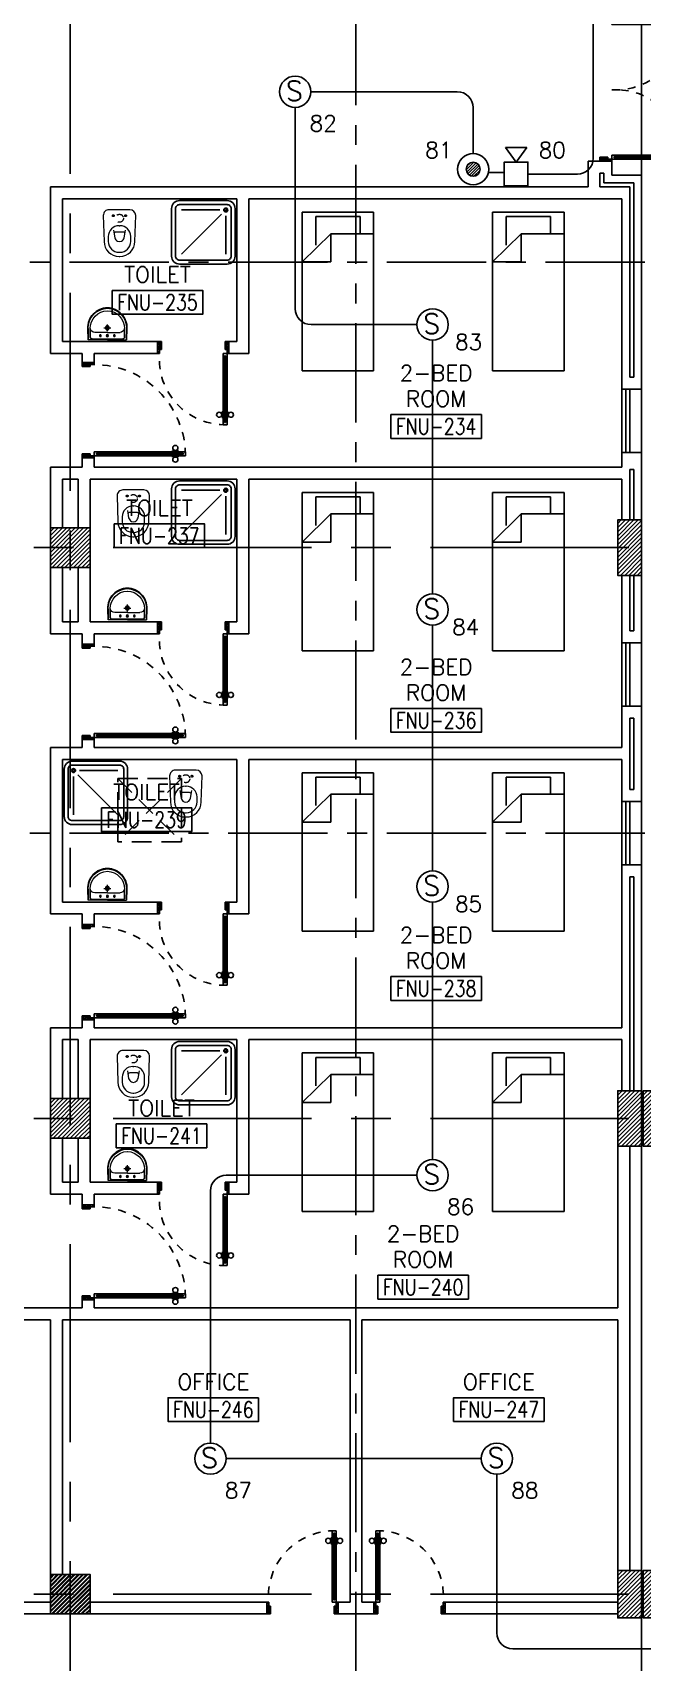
# Model space of a CAD drawing. Extents: x 0 to 93, y -1.5 to 78.
# Drawn here: x 32.76 to 40.44, y 35.76 to 56.32 of the extents above; entities that cross this region are included whole.
import ezdxf
from ezdxf.enums import TextEntityAlignment as Align

# ---------------------------------------------------------------- set-up
doc = ezdxf.new("R2010")
doc.units = 0
doc.header["$MEASUREMENT"] = 0
for name, pattern in [('CENTER', [2, 1.25, -0.25, 0.25, -0.25]), ('CENTERX2', [4, 2.5, -0.5, 0.5, -0.5]), ('DASHED', [0.75, 0.5, -0.25]), ('HIDDEN', [0.375, 0.25, -0.125]), ('HIDDEN2', [0.1875, 0.125, -0.0625])]:
    doc.linetypes.add(name, pattern=pattern)
doc.layers.get('0').update_dxf_attribs({"color": 11, "linetype": 'CONTINUOUS'})
for name, color, linetype in [('AXES', 11, 'CENTERX2'), ('AXES1', 11, 'CENTER'), ('COL', 11, 'CONTINUOUS'), ('DOOR', 11, 'CONTINUOUS'), ('E-FIRE', 4, 'CONTINUOUS'), ('E-WIRE', 4, 'CONTINUOUS'), ('EJ', 11, 'CONTINUOUS'), ('FIX', 11, 'CONTINUOUS'), ('FUR', 11, 'CONTINUOUS'), ('HAT', 11, 'CONTINUOUS'), ('INSUL', 11, 'CONTINUOUS'), ('RM-BOX', 11, 'CONTINUOUS'), ('RM-NAME', 11, 'CONTINUOUS'), ('RM-NO', 11, 'CONTINUOUS'), ('SHAFT', 11, 'CONTINUOUS'), ('WALL', 11, 'CONTINUOUS'), ('WIN', 11, 'CONTINUOUS')]:
    doc.layers.add(name, color=color, linetype=linetype)
doc.styles.add('ROMANS', font='ROMANS.shx', dxfattribs={"width": 0.6})

# ---------------------------------------------------------------- blocks, each defined once
blk = doc.blocks.new('ES')
at = {"layer": 'E-FIRE'}
blk.add_line((-135, 485), (134, 485), dxfattribs=at)
for points in [[(-135, 485), (0, 300)], [(0, 300), (0, 300), (134, 485)]]:
    blk.add_lwpolyline(points, dxfattribs=at)
blk.add_lwpolyline([(-150, 0), (150, 0), (150, 300), (-150, 300)], close=True, dxfattribs=at)
blk = doc.blocks.new('MCP')
at = {"color": 1}
for p, q in [((-88, -9), (9, 88)), ((-82, 33), (-33, 82)), ((-80, -36), (36, 80)), ((-66, -58), (58, 66)), ((-47, -74), (74, 47)), ((-23, -85), (85, 23)), ((10, -88), (88, -10))]:
    blk.add_line(p, q, dxfattribs=at)
at = {"layer": 'E-FIRE'}
blk.add_circle((0, 0), 197, dxfattribs=at)
at = {"layer": 'E-FIRE', "color": 4}
blk.add_circle((0, 0), 88.1, dxfattribs=at)
blk = doc.blocks.new('S')
at = {"layer": 'E-FIRE'}
blk.add_circle((0, 0), 197, dxfattribs=at)
at = {"layer": 'E-FIRE', "color": 3, "style": 'ROMANS'}
blk.add_text('S', height=250, dxfattribs=at).set_placement((-119, -115))
blk = doc.blocks.new('*X60')
at = {"color": 0}
for p, q in [((203889, 149530), (204349, 149990)), ((203889, 149583), (204296, 149990)), ((203889, 149636), (204243, 149990)), ((203889, 149689), (204189, 149990)), ((203889, 149742), (204136, 149990)), ((203889, 149795), (204083, 149990)), ((203889, 149848), (204030, 149990)), ((203889, 149901), (203977, 149990)), ((203889, 149954), (203924, 149990)), ((203902, 149490), (204389, 149977)), ((203955, 149490), (204389, 149924)), ((204008, 149490), (204389, 149871)), ((204061, 149490), (204389, 149818)), ((204114, 149490), (204389, 149765)), ((204167, 149490), (204389, 149712)), ((204220, 149490), (204389, 149658)), ((204273, 149490), (204389, 149605)), ((204326, 149490), (204389, 149552)), ((204379, 149490), (204389, 149499))]:
    blk.add_line(p, q, dxfattribs=at)
blk = doc.blocks.new('COL50')
at = {"layer": 'COL'}
blk.add_lwpolyline([(-250, 250), (-250, -250), (250, -250), (250, 250)], close=True, dxfattribs=at)
blk = doc.blocks.new('*X72')
at = {"color": 0}
for p, q in [((245929, 149515), (246404, 149990)), ((245929, 149568), (246351, 149990)), ((245929, 149621), (246298, 149990)), ((245929, 149674), (246245, 149990)), ((245929, 149727), (246192, 149990)), ((245929, 149780), (246139, 149990)), ((245929, 149833), (246086, 149990)), ((245929, 149886), (246033, 149990)), ((245929, 149939), (245979, 149990)), ((245957, 149490), (246429, 149962)), ((246010, 149490), (246429, 149908)), ((246063, 149490), (246429, 149855)), ((246116, 149490), (246429, 149802)), ((246169, 149490), (246429, 149749)), ((246222, 149490), (246429, 149696)), ((246275, 149490), (246429, 149643)), ((246328, 149490), (246429, 149590)), ((246381, 149490), (246429, 149537))]:
    blk.add_line(p, q, dxfattribs=at)
blk = doc.blocks.new('RM1')
at = {"layer": 'RM-BOX'}
blk.add_lwpolyline([(570, -200), (-570, -200), (-570, -500), (570, -500)], close=True, dxfattribs=at)
at = {"layer": 'RM-NAME', "style": 'ROMANS'}
for tag, p in [('ROOMNAME1', (0, 324)), ('ROOMNAME2', (0, 0))]:
    blk.add_attdef(tag, text='', height=200, dxfattribs=at).set_placement(p, align=Align.MIDDLE)
at = {"layer": 'RM-NO', "style": 'ROMANS', "width": 0.8}
blk.add_attdef('ROOMNO', text='', height=200, dxfattribs=at).set_placement((0, -350), align=Align.MIDDLE)
blk = doc.blocks.new('*X71')
at = {"color": 0}
for p, q in [((245929, 155507), (246411, 155990)), ((245929, 155560), (246358, 155990)), ((245929, 155613), (246305, 155990)), ((245929, 155666), (246252, 155990)), ((245929, 155719), (246199, 155990)), ((245929, 155772), (246146, 155990)), ((245929, 155825), (246093, 155990)), ((245929, 155879), (246040, 155990)), ((245929, 155932), (245987, 155990)), ((245964, 155490), (246429, 155954)), ((246017, 155490), (246429, 155901)), ((246070, 155490), (246429, 155848)), ((246123, 155490), (246429, 155795)), ((246176, 155490), (246429, 155742)), ((246229, 155490), (246429, 155689)), ((246282, 155490), (246429, 155636)), ((246335, 155490), (246429, 155583)), ((246388, 155490), (246429, 155530))]:
    blk.add_line(p, q, dxfattribs=at)
blk = doc.blocks.new('*X70')
at = {"color": 0}
for p, q in [((245929, 162720), (246399, 163190)), ((245929, 162773), (246345, 163190)), ((245929, 162826), (246292, 163190)), ((245929, 162879), (246239, 163190)), ((245929, 162932), (246186, 163190)), ((245929, 162985), (246133, 163190)), ((245929, 163038), (246080, 163190)), ((245929, 163091), (246027, 163190)), ((245929, 163144), (245974, 163190)), ((245952, 162690), (246429, 163167)), ((246005, 162690), (246429, 163114)), ((246058, 162690), (246429, 163061)), ((246111, 162690), (246429, 163008)), ((246164, 162690), (246429, 162955)), ((246217, 162690), (246429, 162902)), ((246270, 162690), (246429, 162849)), ((246323, 162690), (246429, 162796)), ((246376, 162690), (246429, 162742))]:
    blk.add_line(p, q, dxfattribs=at)
blk = doc.blocks.new('DOOR100')
at = {"layer": 'DOOR', "color": 0, "linetype": 'ByBlock'}
for p, q in [((-76, 1251), (-76, 1301)), ((-76, 1301), (-26, 1301)), ((-26, 1301), (-76, 1301)), ((-59, 1251), (-76, 1251)), ((-59, 1251), (-59, 1271)), ((-43, 1271), (-59, 1271)), ((-43, 1251), (-43, 1271)), ((-26, 1251), (-43, 1251)), ((-26, 1251), (-26, 1301)), ((-92, 1206), (-92, 1141)), ((-83, 1206), (-92, 1206)), ((-83, 1141), (-92, 1141)), ((-83, 1129), (-83, 1219)), ((-76, 1219), (-83, 1219)), ((-83, 1206), (-83, 1141)), ((-76, 1129), (-83, 1129)), ((-26, 1219), (-19, 1219)), ((-26, 1129), (-19, 1129)), ((-19, 1129), (-19, 1219)), ((-19, 1206), (-19, 1141)), ((-19, 1206), (-10, 1206)), ((-19, 1141), (-10, 1141)), ((-10, 1206), (-10, 1141)), ((-1201, 0), (-1201, 150)), ((-1201, 150), (-1176, 150)), ((-1201, 150), (-1201, 0)), ((-1151, 0), (-1201, 0)), ((-1176, 150), (-1176, 100)), ((-1176, 100), (-1151, 100)), ((-1151, 100), (-1151, 0)), ((-76, 200), (-59, 200)), ((-76, 150), (-76, 200)), ((-76, 150), (-26, 150)), ((-59, 200), (-59, 180)), ((-59, 180), (-43, 180)), ((-51, 100), (-51, 0)), ((-26, 100), (-51, 100)), ((-51, 0), (-1, 0)), ((-43, 200), (-26, 200)), ((-43, 180), (-43, 200)), ((-26, 200), (-26, 150)), ((-1, 150), (-26, 150)), ((-26, 150), (-26, 100)), ((-1, 150), (-1, 0))]:
    blk.add_line(p, q, dxfattribs=at)
at = {"layer": 'DOOR', "linetype": 'ByBlock'}
for p, q in [((-76, 1251), (-76, 200)), ((-59, 200), (-59, 1251)), ((-43, 200), (-43, 1251)), ((-26, 200), (-26, 1251))]:
    blk.add_line(p, q, dxfattribs=at)
at = {"layer": 'DOOR', "color": 9, "linetype": 'ByBlock'}
for p, q in [((-1151, 0), (-1201, 114)), ((-1151, 0), (-1201, 40)), ((-1151, 0), (-1164, 100)), ((-51, 0), (-1, 114)), ((-51, 0), (-38, 100)), ((-51, 0), (-1, 40))]:
    blk.add_line(p, q, dxfattribs=at)
at = {"layer": 'DOOR', "color": 0, "linetype": 'ByBlock'}
for centre in [(-125, 1174), (22, 1174)]:
    blk.add_circle(centre, 32.4, dxfattribs=at)
at = {"layer": 'DOOR', "linetype": 'HIDDEN', "ltscale": 0.5}
blk.add_arc((-27, 152), 1149, 89.961, 180.0931, dxfattribs=at)
at = {"layer": 'DOOR', "color": 9, "linetype": 'ByBlock'}
for centre, radius, start, end in [((-1151, 0), 154, 103.7142, 108.8947), ((-1151, 0), 134, 100.72, 111.8402), ((-1151, 0), 94.4, 90, 121.9818), ((-1151, 0), 74.4, 90, 132.2236), ((-1151, 0), 54.4, 90, 156.7926), ((-1151, 0), 34.4, 90, 180), ((-1151, 0), 14.4, 90, 180), ((-51, 0), 94.4, 58.0182, 90), ((-51, 0), 74.4, 47.7764, 90), ((-51, 0), 54.4, 23.2074, 90), ((-51, 0), 34.4, 0, 90), ((-51, 0), 14.4, 0, 90), ((-51, 0), 134, 68.1598, 79.28), ((-51, 0), 114, 64.0838, 77.3774), ((-51, 0), 154, 71.1053, 76.2858)]:
    blk.add_arc(centre, radius, start, end, dxfattribs=at)
blk = doc.blocks.new('DOOR90')
at = {"layer": 'DOOR', "linetype": 'ByBlock'}
for p, q in [((0, 0), (-150, 0)), ((-200, -25), (-1000, -25)), ((-200, -42), (-1000, -42)), ((-200, -58), (-1000, -58)), ((-1000, -75), (-200, -75))]:
    blk.add_line(p, q, dxfattribs=at)
at = {"layer": 'DOOR', "color": 0, "linetype": 'ByBlock'}
for p, q in [((-150, 0), (-150, -25)), ((-150, 0), (0, 0)), ((0, -50), (0, 0)), ((-1050, -25), (-1050, -75)), ((-1050, -75), (-1050, -25)), ((-1000, -25), (-1050, -25)), ((-1000, -75), (-1050, -75)), ((-1020, -42), (-1020, -58)), ((-1000, -42), (-1020, -42)), ((-1000, -58), (-1020, -58)), ((-1000, -25), (-1000, -42)), ((-1000, -58), (-1000, -75)), ((-968, -25), (-968, -18)), ((-878, -18), (-968, -18)), ((-968, -75), (-968, -82)), ((-878, -82), (-968, -82)), ((-955, -18), (-955, -9)), ((-955, -9), (-890, -9)), ((-955, -18), (-890, -18)), ((-955, -82), (-955, -91)), ((-955, -82), (-890, -82)), ((-955, -91), (-890, -91)), ((-890, -18), (-890, -9)), ((-890, -82), (-890, -91)), ((-878, -25), (-878, -18)), ((-878, -75), (-878, -82)), ((-200, -42), (-200, -25)), ((-200, -25), (-150, -25)), ((-180, -42), (-200, -42)), ((-200, -75), (-200, -58)), ((-200, -58), (-180, -58)), ((-150, -75), (-200, -75)), ((-180, -58), (-180, -42)), ((-150, -75), (-150, -25)), ((-150, -25), (-100, -25)), ((-100, -25), (-100, -50)), ((-100, -50), (0, -50)), ((-150, -900), (-150, -875)), ((-150, -875), (-100, -875)), ((0, -900), (-150, -900)), ((-150, -900), (0, -900)), ((-100, -850), (0, -850)), ((-100, -875), (-100, -850)), ((0, -850), (0, -900))]:
    blk.add_line(p, q, dxfattribs=at)
at = {"layer": 'DOOR', "color": 9, "linetype": 'ByBlock'}
for p, q in [((0, -50), (-114, 0)), ((0, -50), (-40, 0)), ((0, -50), (-100, -37)), ((0, -850), (-114, -900)), ((0, -850), (-100, -863)), ((0, -850), (-40, -900))]:
    blk.add_line(p, q, dxfattribs=at)
at = {"layer": 'DOOR', "color": 0, "linetype": 'ByBlock'}
for centre in [(-923, 24), (-923, -124)]:
    blk.add_circle(centre, 32.4, dxfattribs=at)
at = {"layer": 'DOOR', "color": 9, "linetype": 'ByBlock'}
for centre, radius, start, end in [((0, -50), 74.4, 137.7764, 180), ((0, -50), 54.4, 113.2074, 180), ((0, -50), 154, 161.1053, 166.2858), ((0, -50), 134, 158.1598, 169.28), ((0, -50), 114, 154.0838, 167.3774), ((0, -50), 94.4, 148.0182, 180), ((0, -50), 34.4, 90, 180), ((0, -50), 14.4, 90, 180), ((0, -850), 154, 193.7142, 198.8947), ((0, -850), 134, 190.72, 201.8402), ((0, -850), 94.4, 180, 211.9818), ((0, -850), 74.4, 180, 222.2236), ((0, -850), 54.4, 180, 246.7926), ((0, -850), 34.4, 180, 270), ((0, -850), 14.4, 180, 270)]:
    blk.add_arc(centre, radius, start, end, dxfattribs=at)
at = {"layer": 'DOOR', "linetype": 'HIDDEN', "ltscale": 0.5}
blk.add_arc((-222, -50), 828, 178.2701, 275.003, dxfattribs=at)
blk = doc.blocks.new('AH20A')
at = {"layer": 'FUR'}
for p, q in [((0, 0.5), (0, -0.5)), ((1, 0.5), (0, 0.5)), ((0.136, 0.5), (0.136, -0.099)), ((1, -0.5), (1, 0.5)), ((0.136, 0.311), (0.028, 0.311)), ((0.028, 0.311), (0.028, -0.309)), ((0.136, -0.099), (0.313, -0.5)), ((0.136, -0.099), (0.313, -0.099)), ((0.313, -0.5), (0.313, -0.099)), ((0.028, -0.309), (0.208, -0.309)), ((0, -0.5), (1, -0.5))]:
    blk.add_line(p, q, dxfattribs=at)
blk = doc.blocks.new('SHR1')
at = {"layer": 'FIX'}
for p, q in [((-196, 196), (-700, 700)), ((-143, 218), (-143, 700)), ((-218, 143), (-700, 143))]:
    blk.add_line(p, q, dxfattribs=at)
for points in [[(-825, 125), (-825, 725, -0.414214), (-725, 825), (-125, 825, -0.414214), (-25, 725), (-25, 125, -0.414214), (-125, 25), (-725, 25, -0.414214)], [(-775, 125), (-775, 725, -0.414214), (-725, 775), (-125, 775, -0.414214), (-75, 725), (-75, 125, -0.414214), (-125, 75), (-725, 75, -0.414214)]]:
    blk.add_lwpolyline(points, format="xyb", close=True, dxfattribs=at)
for radius in [25, 15]:
    blk.add_circle((-143, 143), radius, dxfattribs=at)
blk = doc.blocks.new('WC1')
at = {"layer": 'FIX', "lineweight": 20}
for p, q in [((-727, 5), (-727, -5)), ((-674, 5), (-674, -5)), ((-534, 24), (-540, 0)), ((-540, 0), (-534, -24)), ((-210, 204), (-538, 194)), ((-475, 141), (-538, 141)), ((-395, 76), (-490, 60)), ((-339, 5), (-339, -5)), ((-137, 0), (-137, 131)), ((-137, -131), (-137, 0)), ((-538, -141), (-475, -141)), ((-538, -194), (-210, -204)), ((-490, -60), (-395, -76)), ((-213, -204), (-210, -204))]:
    blk.add_line(p, q, dxfattribs=at)
at = {"layer": 'FIX', "linetype": 'Continuous', "lineweight": 20}
blk.add_line((-420, -47), (-420, 45), dxfattribs=at)
at = {"layer": 'FIX', "linetype": 'HIDDEN2', "lineweight": 20, "ltscale": 0.3}
blk.add_circle((-245, 0), 49.8, dxfattribs=at)
at = {"layer": 'FIX', "linetype": 'HIDDEN', "lineweight": 20, "ltscale": 0.05}
for centre in [(-213, 78), (-213, -77)]:
    blk.add_circle(centre, 11.6, dxfattribs=at)
at = {"layer": 'FIX', "lineweight": 20}
for centre, radius, start, end in [((-538, 5), 189, 90, 180), ((-538, 5), 136, 90, 180), ((-473, -7), 68.2, 128.9242, 152.8468), ((-464, -18), 82, 108.496, 128.9242), ((-475, 5), 136, 360, 90), ((-210, 131), 73, 360, 90), ((-538, -5), 189, 180, 270), ((-538, -5), 136, 180, 270), ((-473, 7), 68.2, 207.1532, 231.0758), ((-464, 18), 82, 231.0758, 251.504), ((-475, -5), 136, 270, 0), ((-210, -131), 73, 270, 0)]:
    blk.add_arc(centre, radius, start, end, dxfattribs=at)
at = {"layer": 'FIX', "linetype": 'Continuous', "lineweight": 20}
for centre, start, end in [((-443, 46), 357.6662, 91.6121), ((-442, -46), 268.3879, 2.3338)]:
    blk.add_arc(centre, 22.3, start, end, dxfattribs=at)
blk = doc.blocks.new('LAV1')
at = {"layer": 'FIX', "linetype": 'DASHED', "lineweight": 20, "ltscale": 0.05}
for p, q in [((0, 170), (0, 270)), ((0, 170), (0, 270)), ((50, 220), (-50, 220))]:
    blk.add_line(p, q, dxfattribs=at)
at = {"layer": 'FIX', "linetype": 'ByBlock', "ltscale": 0.3}
for p, q in [((-280, 210), (-275, 50)), ((-245, 210), (-245, 85)), ((0, 60), (-220, 60)), ((0, 60), (220, 60)), ((245, 210), (245, 85)), ((280, 210), (275, 50))]:
    blk.add_line(p, q, dxfattribs=at)
at = {"layer": 'FIX', "linetype": 'Continuous', "lineweight": 20}
for p, q in [((-275, 210), (-275, 50)), ((0, 50), (-275, 50)), ((0, 50), (-252, 50)), ((0, 155), (-181, 155)), ((0, 155), (181, 155)), ((0, 50), (275, 50)), ((0, 50), (252, 50)), ((275, 210), (275, 50))]:
    blk.add_line(p, q, dxfattribs=at)
at = {"layer": 'FIX', "lineweight": 20}
for p, q in [((16, 107), (-15, 107)), ((0, 92), (0, 123))]:
    blk.add_line(p, q, dxfattribs=at)
for centre, radius in [((0, 220), 29.5), ((0, 220), 22.5), ((0, 107), 15.5)]:
    blk.add_circle(centre, radius, dxfattribs=at)
at = {"layer": 'FIX', "linetype": 'HIDDEN', "lineweight": 20, "ltscale": 0.05}
for centre in [(-100, 107), (100, 107)]:
    blk.add_circle(centre, 12.4, dxfattribs=at)
at = {"layer": 'FIX', "linetype": 'ByBlock', "ltscale": 0.3}
for centre, radius, start, end in [((7, 220), 287, 91.3776, 182.0064), ((-7, 220), 287, 357.9936, 88.6224), ((-220, 85), 24.9, 179.7021, 269.9486), ((220, 85), 24.9, 270.0514, 0.2979)]:
    blk.add_arc(centre, radius, start, end, dxfattribs=at)
at = {"layer": 'FIX', "linetype": 'Continuous', "lineweight": 20}
for centre, radius, start, end in [((8, 217), 283, 91.6988, 181.351), ((-8, 217), 283, 358.649, 88.3012), ((8, 212), 253, 91.7328, 180.4884), ((-8, 212), 253, 359.5116, 88.2672), ((-179, 222), 66.9, 190.2006, 268.0786), ((179, 222), 66.9, 271.9214, 349.7994)]:
    blk.add_arc(centre, radius, start, end, dxfattribs=at)
blk = doc.blocks.new('C5V')
at = {"layer": 'HAT'}
h = blk.add_hatch(dxfattribs=at)
h.set_pattern_fill('ANSI31', color=256, scale=300, style=0)
h.set_pattern_definition([(45, (-249196.182, -54711.005), (-26.5165043, 26.5165043), [])])
h.paths.add_polyline_path([(-20, 600), (-320, 600), (-320, 300), (-20, 300)])
h.paths.add_polyline_path([(-20, 300), (-320, 300), (-320, 0), (-20, 0)])
h = blk.add_hatch(dxfattribs=at)
h.set_pattern_fill('ANSI31', color=256, scale=300, style=0)
h.set_pattern_definition([(45, (-248876.182, -54711.005), (-26.5165043, 26.5165043), [])])
h.paths.add_polyline_path([(300, 600), (0, 600), (0, 300), (300, 300)])
h.paths.add_polyline_path([(300, 300), (0, 300), (0, 0), (300, 0)])
at = {"layer": 'COL'}
for points in [[(-20, 600), (-20, 0), (-320, 0), (-320, 600)], [(300, 600), (300, 0), (0, 0), (0, 600)]]:
    blk.add_lwpolyline(points, close=True, dxfattribs=at)
blk = doc.blocks.new('C11')
at = {"layer": 'HAT'}
h = blk.add_hatch(dxfattribs=at)
h.set_pattern_fill('ANSI31', color=256, scale=300, style=0)
h.set_pattern_definition([(45, (-248556.182, -75061.005), (-26.5165043, 26.5165043), [])])
h.paths.add_polyline_path([(300, 700), (0, 700), (0, 350), (300, 350)])
h.paths.add_polyline_path([(300, 350), (0, 350), (0, 0), (300, 0)])
at = {"layer": 'COL'}
blk.add_lwpolyline([(300, 700), (300, 0), (0, 0), (0, 700)], close=True, dxfattribs=at)
blk = doc.blocks.new('C11D')
at = {"layer": 'COL', "linetype": 'ByBlock'}
for p in [(-320, 0), (0, 0)]:
    blk.add_blockref('C11', p, dxfattribs=at)
blk = doc.blocks.new('A$C272A55A0')
at = {"layer": 'DOOR', "color": 0, "linetype": 'ByBlock'}
for p, q in [((0, 900), (0, 1050)), ((50, 1050), (0, 1050)), ((50, 950), (50, 1050)), ((1750, 950), (1750, 1050)), ((1750, 1050), (1800, 1050)), ((1800, 1050), (1800, 900)), ((0, 900), (25, 900)), ((25, 950), (50, 950)), ((25, 900), (25, 950)), ((75, 900), (25, 900)), ((25, 850), (25, 900)), ((42, 850), (25, 850)), ((58, 870), (42, 870)), ((42, 870), (42, 850)), ((58, 850), (58, 870)), ((75, 850), (58, 850)), ((75, 900), (75, 850)), ((1725, 900), (1775, 900)), ((1725, 900), (1725, 850)), ((1725, 850), (1742, 850)), ((1742, 870), (1758, 870)), ((1742, 850), (1742, 870)), ((1775, 950), (1750, 950)), ((1758, 870), (1758, 850)), ((1758, 850), (1775, 850)), ((1775, 900), (1775, 950)), ((1800, 900), (1775, 900)), ((1775, 850), (1775, 900)), ((25, 50), (42, 50)), ((25, 50), (25, 0)), ((25, 0), (75, 0)), ((75, 0), (25, 0)), ((42, 50), (42, 30)), ((42, 30), (58, 30)), ((58, 50), (75, 50)), ((58, 50), (58, 30)), ((75, 50), (75, 0)), ((1718, 160), (1709, 160)), ((1709, 95), (1709, 160)), ((1718, 95), (1709, 95)), ((1725, 173), (1718, 173)), ((1718, 173), (1718, 83)), ((1718, 95), (1718, 160)), ((1725, 83), (1718, 83)), ((1742, 50), (1725, 50)), ((1725, 50), (1725, 0)), ((1775, 0), (1725, 0)), ((1725, 0), (1775, 0)), ((1742, 50), (1742, 30)), ((1758, 30), (1742, 30)), ((1775, 50), (1758, 50)), ((1758, 50), (1758, 30)), ((1775, 173), (1782, 173)), ((1775, 83), (1782, 83)), ((1775, 50), (1775, 0)), ((1782, 173), (1782, 83)), ((1782, 160), (1791, 160)), ((1782, 95), (1782, 160)), ((1782, 95), (1791, 95)), ((1791, 95), (1791, 160))]:
    blk.add_line(p, q, dxfattribs=at)
at = {"layer": 'DOOR', "color": 9, "linetype": 'ByBlock'}
for p, q in [((50, 1050), (0, 1010)), ((50, 1050), (0, 937)), ((50, 1050), (37, 950)), ((1750, 1050), (1800, 1010)), ((1750, 1050), (1800, 937)), ((1750, 1050), (1763, 950))]:
    blk.add_line(p, q, dxfattribs=at)
at = {"layer": 'DOOR', "linetype": 'ByBlock'}
for p, q in [((25, 850), (25, 50)), ((42, 850), (42, 50)), ((58, 850), (58, 50)), ((75, 50), (75, 850)), ((1725, 50), (1725, 850)), ((1742, 850), (1742, 50)), ((1758, 850), (1758, 50)), ((1775, 850), (1775, 50))]:
    blk.add_line(p, q, dxfattribs=at)
at = {"layer": 'DOOR', "color": 0, "linetype": 'ByBlock'}
for centre in [(1676, 128), (1824, 128)]:
    blk.add_circle(centre, 32.4, dxfattribs=at)
at = {"layer": 'DOOR', "color": 9, "linetype": 'ByBlock'}
for centre, radius, start, end in [((50, 1050), 54.4, 203.2074, 270), ((50, 1050), 34.4, 180, 270), ((50, 1050), 14.4, 180, 270), ((1750, 1050), 14.4, 270, 0), ((1750, 1050), 34.4, 270, 0), ((1750, 1050), 54.4, 270, 336.7926), ((50, 1050), 74.4, 227.7764, 270), ((50, 1050), 94.4, 238.0182, 270), ((50, 1050), 114, 244.0838, 257.3774), ((50, 1050), 134, 248.1598, 259.28), ((50, 1050), 154, 251.1053, 256.2858), ((1750, 1050), 74.4, 270, 312.2236), ((1750, 1050), 94.4, 270, 301.9818), ((1750, 1050), 114, 282.6226, 295.9162), ((1750, 1050), 134, 280.72, 291.8402), ((1750, 1050), 154, 283.7142, 288.8947)]:
    blk.add_arc(centre, radius, start, end, dxfattribs=at)
at = {"layer": 'DOOR', "linetype": 'HIDDEN', "ltscale": 0.5}
for centre, start, end in [((50, 851), 268.3174, 3.2965), ((1750, 851), 176.7035, 271.6826)]:
    blk.add_arc(centre, 851, start, end, dxfattribs=at)
at = {"layer": 'WALL', "linetype": 'ByBlock'}
blk.add_line((1800, 900), (1800, 1050), dxfattribs=at)

msp = doc.modelspace()

# ---------------------------------------------------------------- linework, layer by layer
at = {"layer": 'AXES'}
for p, q in [((33.2317, -1.4643), (33.2317, 77.3484)), ((40.4317, -1.4643), (40.4317, 76.9984)), ((92.2717, 49.82), (24.2317, 49.82)), ((92.2717, 42.62), (24.2317, 42.62)), ((92.2717, 36.62), (24.2317, 36.62))]:
    msp.add_line(p, q, dxfattribs=at)
at = {"layer": 'AXES1'}
for p, q in [((36.8317, 5.4), (36.8317, 64.22)), ((82.4717, 53.42), (24.2317, 53.42)), ((82.4717, 46.22), (24.2317, 46.22))]:
    msp.add_line(p, q, dxfattribs=at)
at = {"layer": 'E-WIRE', "color": 4}
for p, q in [((39.8225, 61.42), (39.8225, 54.7325)), ((38.5014, 54.5509), (38.6995, 54.5509)), ((38.9995, 54.5325), (39.6225, 54.5325)), ((37.7978, 49.236), (37.7978, 52.4363)), ((37.7978, 45.7431), (37.7978, 48.8418)), ((37.7978, 45.3489), (37.7978, 42.103)), ((37.6008, 41.9059), (35.1976, 41.9059)), ((34.9976, 38.5264), (34.9976, 41.7059)), ((38.411, 38.3293), (35.1946, 38.3293))]:
    msp.add_line(p, q, dxfattribs=at)
at = {"layer": 'E-WIRE', "linetype": 'Continuous'}
for p, q in [((36.2636, 55.5709), (38.1089, 55.5709)), ((36.0665, 55.3738), (36.0665, 52.8334)), ((38.3089, 54.79), (38.3089, 55.3709)), ((37.6008, 52.6334), (36.2665, 52.6334)), ((38.6081, 38.1322), (38.6081, 36.1312)), ((38.8081, 35.9312), (44.6, 35.9312))]:
    msp.add_line(p, q, dxfattribs=at)
for centre, start, end in [((38.1089, 55.3709), 0, 90), ((36.2665, 52.8334), 180, 270), ((38.8081, 36.1312), 180, 270)]:
    msp.add_arc(centre, 0.2, start, end, dxfattribs=at)
at = {"layer": 'E-WIRE', "color": 4}
for centre, start, end in [((39.6225, 54.7325), 270, 0), ((35.1976, 41.7059), 90, 180)]:
    msp.add_arc(centre, 0.2, start, end, dxfattribs=at)
at = {"layer": 'EJ'}
for p, q in [((40.4317, 54.52), (40.4317, 56.67)), ((40.4317, 42.27), (40.4317, 36.92)), ((40.4317, 33.27), (40.4317, 36.37))]:
    msp.add_line(p, q, dxfattribs=at)
at = {"layer": 'INSUL'}
for p, q in [((39.9567, 54.545), (39.9067, 54.545)), ((39.9067, 54.545), (39.9067, 54.37)), ((39.9567, 54.545), (39.9567, 54.42)), ((39.9067, 54.37), (40.2817, 54.37)), ((39.9567, 54.42), (40.3317, 54.42)), ((40.2817, 51.97), (40.2817, 54.37)), ((40.3317, 51.97), (40.3317, 54.42)), ((40.3317, 51.97), (40.2817, 51.97)), ((40.2817, 50.17), (40.2817, 50.8075)), ((40.3317, 50.8075), (40.2817, 50.8075)), ((40.3317, 50.17), (40.3317, 50.8075)), ((40.2817, 49.47), (40.2817, 48.77)), ((40.3317, 49.47), (40.3317, 48.77)), ((40.3317, 48.77), (40.2817, 48.77)), ((40.2817, 47.67), (40.2817, 46.77)), ((40.3317, 47.67), (40.2817, 47.67)), ((40.3317, 47.67), (40.3317, 46.77)), ((40.3317, 46.77), (40.2817, 46.77)), ((40.2817, 42.97), (40.2817, 45.67)), ((40.3317, 45.67), (40.2817, 45.67)), ((40.3317, 42.97), (40.3317, 45.67))]:
    msp.add_line(p, q, dxfattribs=at)
at = {"layer": 'SHAFT', "color": 97, "linetype": 'HIDDEN'}
for p, q in [((33.8317, 46.91), (34.6317, 46.11)), ((34.6317, 46.91), (33.8317, 46.11))]:
    msp.add_line(p, q, dxfattribs=at)
msp.add_lwpolyline([(33.8317, 46.91), (34.6317, 46.91), (34.6317, 46.11), (33.8317, 46.11)], close=True, dxfattribs=at)
at = {"layer": 'WALL'}
for p, q in [((39.7567, 54.695), (39.7567, 54.37)), ((40.0567, 54.695), (39.7567, 54.695)), ((40.0567, 54.695), (40.0567, 54.52)), ((40.0567, 54.52), (40.4317, 54.52)), ((40.4317, 51.82), (40.4317, 54.52)), ((39.7567, 54.37), (32.9817, 54.37)), ((32.9817, 54.37), (32.9817, 53.1809)), ((35.3317, 54.22), (33.1317, 54.22)), ((40.1817, 54.22), (35.4817, 54.22)), ((40.1817, 51.82), (40.1817, 54.22)), ((33.3817, 52.27), (32.9817, 52.27)), ((34.3317, 52.42), (33.1317, 52.42)), ((34.3317, 52.27), (33.5317, 52.27)), ((35.3317, 52.42), (35.2317, 52.42)), ((35.4817, 52.27), (35.2317, 52.27)), ((40.4317, 51.82), (40.1817, 51.82)), ((40.4317, 51.02), (40.1817, 51.02)), ((40.1817, 50.835), (40.1817, 51.02)), ((40.4317, 50.17), (40.4317, 51.02)), ((33.3817, 50.835), (32.9817, 50.835)), ((40.1817, 50.835), (33.5317, 50.835)), ((33.3317, 50.685), (33.1317, 50.685)), ((35.3317, 50.685), (33.4817, 50.685)), ((40.1817, 50.685), (35.4817, 50.685)), ((40.1817, 50.17), (40.1817, 50.685)), ((40.1817, 49.47), (40.1817, 48.62)), ((40.4317, 49.47), (40.4317, 48.62)), ((33.3817, 48.735), (32.9817, 48.735)), ((33.3317, 48.885), (33.1317, 48.885)), ((34.3317, 48.885), (33.4817, 48.885)), ((34.3317, 48.735), (33.5317, 48.735)), ((35.3317, 48.885), (35.2317, 48.885)), ((35.4817, 48.735), (35.2317, 48.735)), ((40.4317, 48.62), (40.1817, 48.62)), ((40.4317, 47.82), (40.1817, 47.82)), ((40.1817, 47.82), (40.1817, 47.3)), ((40.4317, 47.82), (40.4317, 46.62)), ((33.3817, 47.3), (32.9817, 47.3)), ((40.1817, 47.3), (33.5317, 47.3)), ((35.3317, 47.15), (33.1317, 47.15)), ((40.1817, 47.15), (35.4817, 47.15)), ((40.1817, 47.15), (40.1817, 46.62)), ((40.4317, 46.62), (40.1817, 46.62)), ((40.4317, 45.82), (40.1817, 45.82)), ((40.1817, 43.765), (40.1817, 45.82)), ((40.4317, 42.97), (40.4317, 45.82)), ((34.3317, 45.35), (33.1317, 45.35)), ((35.3317, 45.35), (35.2317, 45.35)), ((33.3817, 45.2), (32.9817, 45.2)), ((34.3317, 45.2), (33.5317, 45.2)), ((35.4817, 45.2), (35.2317, 45.2)), ((33.3817, 43.765), (32.9817, 43.765)), ((33.3317, 43.615), (33.1317, 43.615)), ((35.3317, 43.615), (33.4817, 43.615)), ((40.1817, 43.765), (33.5317, 43.765)), ((40.1817, 43.615), (35.4817, 43.615)), ((40.1817, 42.97), (40.1817, 43.615)), ((32.9817, 41.665), (32.9817, 42.37)), ((33.1317, 41.815), (33.1317, 42.37)), ((33.3317, 41.815), (33.3317, 42.37)), ((33.4817, 41.815), (33.4817, 42.37)), ((40.1317, 42.27), (40.1317, 40.23)), ((40.2817, 42.27), (40.2817, 36.92)), ((33.3317, 41.815), (33.1317, 41.815)), ((34.3317, 41.815), (33.4817, 41.815)), ((35.3317, 41.815), (35.2317, 41.815)), ((33.3817, 41.665), (32.9817, 41.665)), ((34.3317, 41.665), (33.5317, 41.665)), ((35.4817, 41.665), (35.2317, 41.665)), ((31.1807, 40.23), (33.3817, 40.23)), ((33.5317, 40.23), (40.1317, 40.23)), ((31.1807, 40.08), (32.9817, 40.08)), ((32.9817, 36.87), (32.9817, 40.08)), ((33.1317, 36.87), (33.1317, 40.08)), ((33.1317, 40.08), (36.7567, 40.08)), ((36.7567, 40.08), (36.7567, 36.52)), ((36.9067, 40.08), (40.1317, 40.08)), ((36.9067, 40.08), (36.9067, 36.52)), ((37.9567, 40.08), (39.2817, 40.08)), ((40.1317, 40.08), (40.1317, 36.92)), ((29.6816, 36.52), (32.9817, 36.52)), ((33.4817, 36.52), (35.7067, 36.52)), ((35.7067, 36.52), (35.7067, 36.37)), ((36.6067, 36.52), (36.7567, 36.52)), ((36.6067, 36.52), (36.6067, 36.37)), ((36.9067, 36.52), (37.0567, 36.52)), ((37.0567, 36.52), (37.0567, 36.37)), ((37.9567, 36.52), (37.9567, 36.37)), ((37.9567, 36.52), (40.1317, 36.52)), ((26.2817, 36.37), (32.9817, 36.37)), ((33.4817, 36.37), (35.7067, 36.37)), ((36.6067, 36.37), (37.0567, 36.37)), ((37.9567, 36.37), (40.1317, 36.37))]:
    msp.add_line(p, q, dxfattribs=at)
at = {"layer": 'WALL', "linetype": 'ByBlock'}
for p, q in [((32.9817, 54.37), (32.9817, 52.27)), ((33.1317, 54.22), (33.1317, 52.42)), ((35.3317, 54.22), (35.3317, 52.42)), ((35.4817, 54.22), (35.4817, 52.27)), ((33.3817, 52.27), (33.3817, 52.1525)), ((33.3817, 52.27), (33.3817, 52.135)), ((33.5317, 52.27), (33.5317, 52.1525)), ((33.5317, 52.27), (33.5317, 52.135)), ((34.3317, 52.42), (34.3317, 52.27)), ((35.2317, 52.42), (35.2317, 52.27)), ((33.3817, 52.1525), (33.5317, 52.1525)), ((32.9817, 50.835), (32.9817, 48.735)), ((33.3817, 50.9525), (33.3817, 50.835)), ((33.3817, 50.9525), (33.5317, 50.9525)), ((33.5317, 50.9525), (33.5317, 50.835)), ((33.1317, 50.685), (33.1317, 50.0682)), ((33.3317, 50.685), (33.3317, 50.07)), ((33.4817, 50.685), (33.4817, 50.07)), ((35.3317, 50.685), (35.3317, 48.885)), ((35.4817, 50.685), (35.4817, 48.735)), ((33.1317, 49.57), (33.1317, 48.885)), ((33.3317, 49.57), (33.3317, 48.885)), ((33.4817, 49.57), (33.4817, 48.885)), ((33.3817, 48.735), (33.3817, 48.6)), ((33.5317, 48.735), (33.5317, 48.6)), ((34.3317, 48.885), (34.3317, 48.735)), ((35.2317, 48.885), (35.2317, 48.735)), ((33.3817, 48.6), (33.5317, 48.6)), ((32.9817, 47.3), (32.9817, 45.2)), ((33.3817, 47.4), (33.3817, 47.3)), ((33.3817, 47.4), (33.5317, 47.4)), ((33.5317, 47.4), (33.5317, 47.3)), ((33.1317, 47.15), (33.1317, 45.35)), ((35.3317, 47.15), (35.3317, 45.35)), ((35.4817, 47.15), (35.4817, 45.2)), ((34.3317, 45.35), (34.3317, 45.2)), ((35.2317, 45.35), (35.2317, 45.2)), ((33.3817, 45.2), (33.3817, 45.0655)), ((33.3817, 45.0655), (33.5317, 45.0655)), ((33.5317, 45.2), (33.5317, 45.0655)), ((33.3817, 43.8655), (33.3817, 43.765)), ((33.3817, 43.8655), (33.5317, 43.8655)), ((33.5317, 43.8655), (33.5317, 43.765)), ((32.9817, 43.765), (32.9817, 42.87)), ((33.1317, 43.615), (33.1317, 42.87)), ((33.3317, 43.615), (33.3317, 42.87)), ((33.4817, 43.615), (33.4817, 42.87)), ((35.3317, 43.615), (35.3317, 41.815)), ((35.4817, 43.615), (35.4817, 41.665)), ((34.3317, 41.815), (34.3317, 41.665)), ((35.2317, 41.815), (35.2317, 41.665)), ((33.3817, 41.665), (33.3817, 41.5305)), ((33.3817, 41.5305), (33.5317, 41.5305)), ((33.5317, 41.665), (33.5317, 41.5305)), ((33.3817, 40.3305), (33.3817, 40.23)), ((33.3817, 40.3305), (33.5317, 40.3305)), ((33.5317, 40.3305), (33.5317, 40.23))]:
    msp.add_line(p, q, dxfattribs=at)
at = {"layer": 'WIN'}
for p, q in [((40.1817, 51.82), (40.1817, 51.02)), ((40.2317, 51.82), (40.2317, 51.02)), ((40.2817, 51.82), (40.2817, 51.02)), ((40.4317, 51.82), (40.4317, 51.02)), ((40.1817, 48.62), (40.1817, 47.82)), ((40.2317, 48.62), (40.2317, 47.82)), ((40.2817, 48.62), (40.2817, 47.82)), ((40.4317, 48.62), (40.4317, 47.82)), ((40.1817, 46.62), (40.1817, 45.82)), ((40.2317, 46.62), (40.2317, 45.82)), ((40.2817, 46.62), (40.2817, 45.82)), ((40.4317, 46.62), (40.4317, 45.82))]:
    msp.add_line(p, q, dxfattribs=at)

# ---------------------------------------------------------------- block references
at = {"layer": 'COL', "yscale": 0.000999999996565748, "zscale": 0.001}
for name, p, xscale in [('C11', (40.1317, 49.47), 0.001000000003841706), ('COL50', (33.2317, 49.82), 0.001000000003841706), ('COL50', (33.2317, 49.82), -0.001000000003841706), ('C11D', (40.4517, 42.27), 0.001000000003841706), ('COL50', (33.2317, 42.62), 0.001000000003841706), ('COL50', (33.2317, 42.62), -0.001000000003841706), ('COL50', (33.2317, 36.62), 0.001000000003841706), ('COL50', (33.2317, 36.62), -0.001000000003841706), ('C5V', (40.4517, 36.32), 0.001000000003841706)]:
    msp.add_blockref(name, p, dxfattribs=dict(at, xscale=xscale))
at = {"layer": 'DOOR', "color": 0, "linetype": 'ByBlock', "yscale": 0.000999999996565748, "zscale": 0.001}
for name, p, xscale, rotation in [('A$C272A55A0', (40.957, 54.695), 0.000999999996565748, 90), ('DOOR90', (35.2317, 52.42), -0.000999999996565748, 270), ('DOOR100', (33.3817, 50.9525), 0.000999999996565748, 270), ('DOOR90', (35.2317, 48.885), -0.000999999996565748, 270), ('DOOR100', (33.3817, 47.4), 0.000999999996565748, 270), ('DOOR90', (35.2317, 45.35), -0.000999999996565748, 270), ('DOOR100', (33.3817, 43.8655), 0.000999999996565748, 270), ('DOOR90', (35.2317, 41.815), -0.000999999996565748, 270), ('DOOR100', (33.3817, 40.3305), 0.000999999996565748, 270), ('DOOR90', (36.6067, 36.37), 0.000999999996565748, 270), ('DOOR90', (37.0567, 36.37), -0.000999999996565748, 90)]:
    msp.add_blockref(name, p, dxfattribs=dict(at, xscale=xscale, rotation=rotation))
at = {"layer": 'E-FIRE', "color": 4, "xscale": 0.001000000003841706, "yscale": 0.0009999999892897904, "zscale": 0.001}
for p in [(36.0665, 55.5709), (37.7978, 52.6334), (37.7978, 49.0389), (37.7978, 45.546), (37.7978, 41.9059), (34.9976, 38.3293), (38.6081, 38.3293)]:
    msp.add_blockref('S', p, dxfattribs=at)
at = {"layer": 'E-WIRE', "color": 4, "xscale": 0.001000000003841706, "yscale": 0.0009999999892897904, "zscale": 0.001}
for name, p in [('MCP', (38.3089, 54.5929)), ('ES', (38.8495, 54.3825))]:
    msp.add_blockref(name, p, dxfattribs=at)
at = {"layer": 'FIX'}
for name, p, xscale, yscale, zscale, rotation in [('WC1', (33.8517, 54.22), 0.000999999996565748, 0.000999999996565748, 0.001, 90), ('AH20A', (36.6048, 54.0518), 2, 0.9000000000014552, 2, 270), ('AH20A', (39.0036, 54.0518), 2, 0.9000000000014552, 2, 270), ('WC1', (34.0267, 50.685), 0.000999999996565748, 0.000999999996565748, 0.001, 90), ('AH20A', (36.6048, 50.5168), 2, 0.9000000000014552, 2, 270), ('AH20A', (39.0036, 50.5168), 2, 0.9000000000014552, 2, 270), ('WC1', (34.6877, 47.15), 0.000999999996565748, 0.000999999996565748, 0.001, 90), ('AH20A', (36.6048, 46.9818), 2, 0.9000000000014552, 2, 270), ('AH20A', (39.0036, 46.9818), 2, 0.9000000000014552, 2, 270), ('WC1', (34.0267, 43.615), 0.000999999996565748, 0.000999999996565748, 0.001, 90), ('AH20A', (36.6048, 43.4468), 2, 0.9000000000014552, 2, 270), ('AH20A', (39.0036, 43.4468), 2, 0.9000000000014552, 2, 270)]:
    msp.add_blockref(name, p, dxfattribs=dict(at, xscale=xscale, yscale=yscale, zscale=zscale, rotation=rotation))
at = {"layer": 'FIX', "xscale": -0.0008800000068731606, "yscale": 0.000879999999597203, "zscale": 0.0008800000000000001}
for p in [(33.6992, 52.399), (33.9507, 48.864), (33.6997, 45.329), (33.9507, 41.794)]:
    msp.add_blockref('LAV1', p, dxfattribs=at)
at = {"layer": 'HAT', "xscale": 0.001000000003841706, "yscale": 0.000999999996565748, "zscale": 0.001}
for name, p in [('*X70', (-212.9469, -113.1197)), ('*X71', (-212.9469, -113.1197)), ('*X60', (-170.9069, -113.1197)), ('*X72', (-212.9469, -113.1197))]:
    msp.add_blockref(name, p, dxfattribs=at)
at = {"layer": 'RM-NO'}
ref = msp.add_blockref('RM1', (34.331, 53.2648), dxfattribs=dict(at, xscale=-0.001000000003841706, yscale=0.000999999996565748, zscale=0.001))
ref.add_attrib('ROOMNO', 'FNU-235', dxfattribs={"height": 0.2, "style": 'ROMANS', "width": 0.8}).set_placement((34.331, 52.9148), align=Align.MIDDLE)
ref.add_attrib('ROOMNAME2', 'TOILET', dxfattribs={"layer": 'RM-NAME', "height": 0.2, "style": 'ROMANS'}).set_placement((34.331, 53.2648), align=Align.MIDDLE)
at = {"layer": 'RM-NO', "xscale": 0.001000000003841706, "yscale": 0.000999999996565748, "zscale": 0.001}
for p, values in [((37.8424, 51.6983), {'ROOMNO': 'FNU-234', 'ROOMNAME2': 'ROOM', 'ROOMNAME1': '2-BED'}), ((37.8424, 47.9907), {'ROOMNO': 'FNU-236', 'ROOMNAME2': 'ROOM', 'ROOMNAME1': '2-BED'}), ((37.8424, 44.6097), {'ROOMNO': 'FNU-238', 'ROOMNAME2': 'ROOM', 'ROOMNAME1': '2-BED'}), ((37.6788, 40.8422), {'ROOMNO': 'FNU-240', 'ROOMNAME2': 'ROOM', 'ROOMNAME1': '2-BED'}), ((35.0346, 39.2981), {'ROOMNO': 'FNU-246', 'ROOMNAME2': 'OFFICE'}), ((38.6327, 39.2981), {'ROOMNO': 'FNU-247', 'ROOMNAME2': 'OFFICE'})]:
    msp.add_blockref('RM1', p, dxfattribs=at).add_auto_attribs(values)
at = {"layer": 'RM-NO'}
ref = msp.add_blockref('RM1', (34.3541, 50.32), dxfattribs=dict(at, xscale=-0.001000000003841706, yscale=0.000999999996565748, zscale=0.001))
ref.add_attrib('ROOMNO', 'FNU-237', dxfattribs={"height": 0.2, "style": 'ROMANS', "width": 0.8}).set_placement((34.3541, 49.97), align=Align.MIDDLE)
ref.add_attrib('ROOMNAME2', 'TOILET', dxfattribs={"layer": 'RM-NAME', "height": 0.2, "style": 'ROMANS'}).set_placement((34.3541, 50.32), align=Align.MIDDLE)
ref = msp.add_blockref('RM1', (34.1932, 46.7378), dxfattribs=dict(at, xscale=-0.001000000003841706, yscale=0.000999999996565748, zscale=0.001))
ref.add_attrib('ROOMNO', 'FNU-239', dxfattribs={"height": 0.2, "style": 'ROMANS', "width": 0.8}).set_placement((34.1932, 46.3878), align=Align.MIDDLE)
ref.add_attrib('ROOMNAME2', 'TOILET', dxfattribs={"layer": 'RM-NAME', "height": 0.2, "style": 'ROMANS'}).set_placement((34.1932, 46.7378), align=Align.MIDDLE)
ref = msp.add_blockref('RM1', (34.3818, 42.7512), dxfattribs=dict(at, xscale=-0.001000000003841706, yscale=0.000999999996565748, zscale=0.001))
ref.add_attrib('ROOMNO', 'FNU-241', dxfattribs={"height": 0.2, "style": 'ROMANS', "width": 0.8}).set_placement((34.3818, 42.4012), align=Align.MIDDLE)
ref.add_attrib('ROOMNAME2', 'TOILET', dxfattribs={"layer": 'RM-NAME', "height": 0.2, "style": 'ROMANS'}).set_placement((34.3818, 42.7512), align=Align.MIDDLE)
at = {"layer": 'WALL', "yscale": 0.000999999996565748, "zscale": 0.001}
for p, xscale, rotation in [((35.3337, 54.222), -0.001000000003841706, 180), ((35.3337, 50.687), -0.001000000003841706, 180), ((33.1297, 47.152), -0.000999999996565748, 270), ((35.3337, 43.617), -0.001000000003841706, 180)]:
    msp.add_blockref('SHR1', p, dxfattribs=dict(at, xscale=xscale, rotation=rotation))

# ---------------------------------------------------------------- texts
at = {"layer": 'E-FIRE', "color": 4, "style": 'ROMANS'}
for s, p in [('82', (36.2476, 55.0711)), ('81', (37.7042, 54.7348)), ('80', (39.1338, 54.734)), ('83', (38.0797, 52.3135)), ('84', (38.0436, 48.7191)), ('85', (38.0797, 45.2262)), ('86', (37.9789, 41.4062)), ('87', (35.1787, 37.8296)), ('88', (38.7892, 37.8296))]:
    msp.add_text(s, height=0.2, dxfattribs=at).set_placement(p)

doc.saveas('drawing.dxf')
